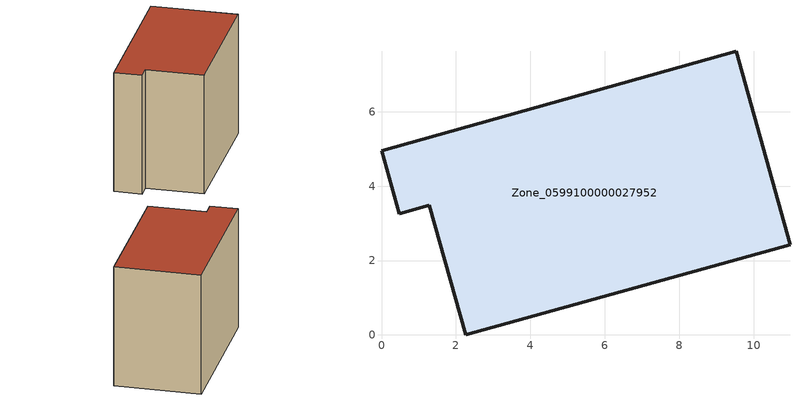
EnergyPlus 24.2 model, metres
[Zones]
Zone_0599100000027952
 floor ground (C_G): 1.29,3.48 0.47,3.26 0,4.95 9.53,7.63 10.98,2.43 2.26,0 z0
 wall outside (C_F): 9.53,7.63 0,4.95 0.47,3.26 1.29,3.48 2.26,0 10.98,2.43 9.53,7.63 z0:7.81
 roof outside (C_R): 2.26,0 10.98,2.43 9.53,7.63 0,4.95 0.47,3.26 1.29,3.48 z7.81
[BUILDING]
Pand.0599100000027952: North Axis=0; Terrain=City; Loads Convergence Tolerance Value=0.04; Temperature Convergence Tolerance Value=0.4; Solar Distribution=FullExterior; Maximum Number of Warmup Days=25; Minimum Number of Warmup Days=1
[Site:Location]
Rotterdam.The.Hague.AP_ZH_NLD Design_Conditions: Latitude=51.96; Longitude=4.45; Time Zone=1; Elevation=-4.5
[SITE:GROUNDTEMPERATURE:BUILDINGSURFACE]
18, 18, 18, 18, 18, 18, 18, 18, 18, 18, 18, 18
[MATERIAL] Thermal Absorptance=0.9; Solar Absorptance=0.7; Visible Absorptance=0.7
Name | Roughness | Thickness | Conductivity | Density | Specific Heat
G.TI.1975-1991 | MediumSmooth | 0.15 | 0.288461 | 540 | 1210
F.TI.1975-1991 | Rough | 0.3 | 0.230769 | 1920 | 840
R.TI.1975-1991 | MediumRough | 0.2 | 0.153846 | 1500 | 1000
[CONSTRUCTION]
C_G: G.TI.1975-1991
C_F: F.TI.1975-1991
C_R: R.TI.1975-1991
[ZONE]
Zone_0599100000027952: Type=1; Multiplier=1; Ceiling Height=Autocalculate; Volume=Autocalculate; Floor Area=autocalculate; Part of Total Floor Area=Yes
[ZONEINFILTRATION:DESIGNFLOWRATE]
Infil_Zone_0599100000027952: Zone or ZoneList or Space or SpaceList=Zone_0599100000027952; Schedule=AlwaysOn; Design Flow Rate Calculation Method=Flow/Area; Flow Rate per Floor Area=0.003; Constant Term Coefficient=1; Temperature Term Coefficient=0; Velocity Term Coefficient=0; Velocity Squared Term Coefficient=0
[HVACTEMPLATE:ZONE:IDEALLOADSAIRSYSTEM]
Zone_0599100000027952: Maximum Heating Supply Air Temperature=50; Minimum Cooling Supply Air Temperature=13; Maximum Heating Supply Air Humidity Ratio=0.0156; Minimum Cooling Supply Air Humidity Ratio=0.0077; Heating Limit=NoLimit; Cooling Limit=NoLimit; Dehumidification Control Type=ConstantSensibleHeatRatio; Cooling Sensible Heat Ratio=0.7; Dehumidification Setpoint=60; Humidification Control Type=None; Humidification Setpoint=30; Outdoor Air Method=None; Outdoor Air Flow Rate per Person=0.00944; Outdoor Air Flow Rate per Zone Floor Area=0; Outdoor Air Flow Rate per Zone=0; Demand Controlled Ventilation Type=None; Outdoor Air Economizer Type=NoEconomizer; Heat Recovery Type=None; Sensible Heat Recovery Effectiveness=0.7; Latent Heat Recovery Effectiveness=0.65
[ZONECONTROL:THERMOSTAT]
ThermostatControl_Zone_0599100000027952: Zone or ZoneList=Zone_0599100000027952; Control Type Schedule=DualSetpointControlType; Control 1=Thermostat_Zone_0599100000027952; Temperature Difference Between Cutout And Setpoint=0
[THERMOSTATSETPOINT:DUALSETPOINT]
Thermostat_Zone_0599100000027952: Heating Setpoint Temperature Schedule=HeatingSetpoint_Zone_0599100000027952; Cooling Setpoint Temperature Schedule=CoolingSetpoint_Zone_0599100000027952
[SCHEDULE:COMPACT]
HeatingSetpoint_Zone_0599100000027952: Through: 12/31, For: AllDays, Until: 24:00, 21
CoolingSetpoint_Zone_0599100000027952: Through: 12/31, For: AllDays, Until: 24:00, 24
DualSetpointControlType: Through: 12/31, For: AllDays, Until: 24:00, 4
AlwaysOn: Through: 12/31, For: AllDays, Until: 24:00, 1
